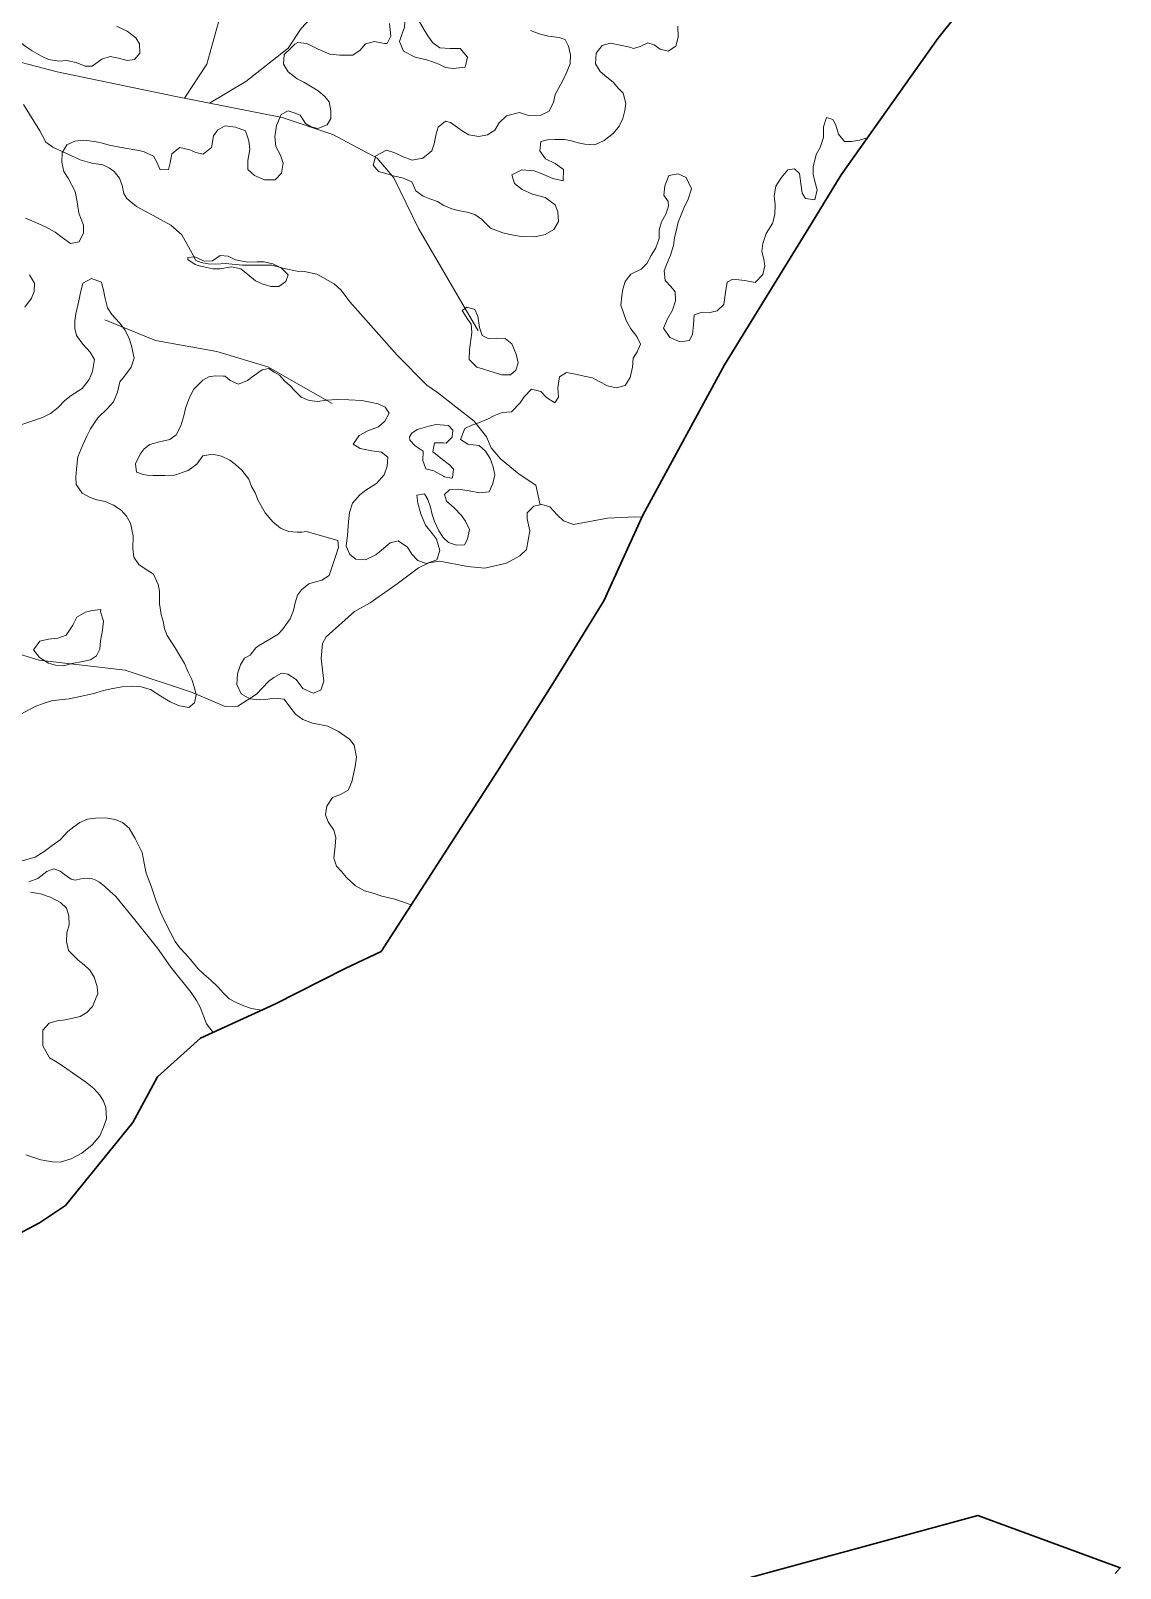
# Model space of a CAD drawing. Header units: metres. Extents: x 4652992 to 4879070, y 2074171 to 2309877.
# Drawn here: x 4654410.1 to 4654571.1, y 2308786.2 to 2309013.5 of the extents above; entities that cross this region are included whole.
import ezdxf

# ---------------------------------------------------------------- set-up
doc = ezdxf.new("R2010")
doc.units = ezdxf.units.M
doc.header["$MEASUREMENT"] = 0
doc.linetypes.add('DGN Style 3', pattern=[92.779933, 66.271381, -26.508552])
for name, color, linetype, lineweight in [('Level 1', 2, 'Continuous', 0), ('Level 20', 30, 'DGN Style 3', 0), ('Level 40', 1, 'Continuous', 0)]:
    doc.layers.add(name, color=color, linetype=linetype, lineweight=lineweight)
doc.layers.add('Limite', color=38, linetype='Continuous', lineweight=0, plot=False)

msp = doc.modelspace()

# ---------------------------------------------------------------- linework, layer by layer
at = {"layer": 'Level 1'}
for points in [[(4654449.652727, 2309046.117338, 1305), (4654448.545011, 2309043.818421, 1304), (4654446.492896, 2309037.105266, 1303), (4654444.452964, 2309032.862191, 1302), (4654440.484711, 2309024.146135, 1300.9), (4654438.378158, 2309016.524628, 1299.85), (4654436.161518, 2309008.529114, 1299), (4654432.817881, 2309003.506781, 1298.525557)], [(4654511.318447, 2309041.167189, 1325.750557), (4654497.995423, 2309037.744222, 1321.225557), (4654485.884664, 2309032.915771, 1315.800557), (4654475.765107, 2309027.933853, 1310.650557), (4654467.15332, 2309024.757301, 1306.275557), (4654463.305429, 2309023.016399, 1304.775557), (4654459.913436, 2309021.832714, 1303.800557), (4654457.356802, 2309020.470181, 1303.250557), (4654452.900599, 2309016.785911, 1302.325557), (4654450.079907, 2309013.788286, 1301.450557), (4654448.154006, 2309010.871931, 1300.050557), (4654441.891218, 2309005.991956, 1299.500557), (4654436.547376, 2309002.762751, 1298.798296)], [(4654476.234953, 2308969.123323, 1318.657733), (4654467.435702, 2308984.263286, 1307.357733), (4654463.784516, 2308991.728323, 1303.932733), (4654461.297513, 2308994.615591, 1302.157733), (4654454.764553, 2308998.147217, 1300.757733), (4654447.273931, 2309000.622819, 1299.582733), (4654431.548576, 2309003.760005, 1298.432733), (4654414.005677, 2309007.394726, 1297.232733), (4654404.54652, 2309009.843831, 1296.699424), (4654394.429732, 2309010.961918, 1295.799424), (4654392.031586, 2309011.090166, 1295.224424)], [(4654454.656238, 2308958.375438, 1315.782733), (4654445.177878, 2308963.77577, 1310.657733), (4654437.62304, 2308966.041187, 1305.007733), (4654428.558851, 2308967.702193, 1298.232733), (4654421.06438, 2308970.717625, 1296.082733)]]:
    msp.add_polyline3d(points, dxfattribs=at)
at = {"layer": 'Level 20', "linetype": 'Continuous'}
for points in [[(4654485.375605, 2308943.394155, 1326.401703), (4654484.736125, 2308946.311232, 1326.126703), (4654482.306575, 2308947.936442, 1325.601703), (4654479.52783, 2308950.176085, 1324.664203), (4654478.168121, 2308951.843006, 1324.339203), (4654477.468201, 2308953.423258, 1323.901703), (4654475.660399, 2308955.753468, 1323.326703), (4654470.20863, 2308959.995413, 1320.201703), (4654468.661189, 2308961.081757, 1319.501703), (4654464.288999, 2308965.525492, 1316.501703), (4654457.271175, 2308973.396433, 1312.301703), (4654455.969385, 2308975.116181, 1311.451703), (4654454.968134, 2308976.072766, 1310.651703), (4654452.379775, 2308977.478246, 1309.701703), (4654450.563541, 2308977.893525, 1309.339203), (4654449.465531, 2308977.935369, 1309.151703), (4654447.564119, 2308978.341322, 1308.939203), (4654445.733381, 2308978.814721, 1308.539203), (4654441.390806, 2308978.833977, 1307.014203), (4654438.901697, 2308979.090286, 1306.176703), (4654437.491981, 2308978.978586, 1305.776703), (4654436.36161, 2308978.999827, 1305.464203), (4654435.325726, 2308979.193478, 1305.101703), (4654434.516415, 2308979.53168, 1304.589203), (4654433.903438, 2308980.665372, 1303.764203), (4654432.422595, 2308983.293595, 1302.464203), (4654430.84426, 2308984.744853, 1301.939203), (4654429.294397, 2308985.577212, 1301.664203), (4654425.749356, 2308987.504155, 1300.851703), (4654424.888715, 2308988.16148, 1300.789203), (4654424.33095, 2308988.670563, 1300.626703), (4654423.880648, 2308989.407396, 1300.451703), (4654423.612534, 2308990.578867, 1300.114203), (4654423.213471, 2308991.666879, 1299.726703), (4654422.430808, 2308992.669674, 1299.389203), (4654421.760088, 2308993.175021, 1299.239203), (4654420.777241, 2308993.663455, 1299.001703), (4654419.145708, 2308993.899061, 1298.189203), (4654417.446562, 2308994.374246, 1297.464203), (4654413.361425, 2308996.284971, 1297.139203), (4654412.332998, 2308996.981614, 1296.976703), (4654411.467688, 2308998.653444, 1296.864203), (4654409.073549, 2309002.559684, 1296.714203)], [(4654444.315119, 2308916.317073, 1302.69447), (4654445.298542, 2308917.314238, 1303.46947), (4654446.064661, 2308917.876536, 1304.14447), (4654447.172251, 2308918.490955, 1304.99447), (4654448.08919, 2308918.360203, 1305.78197), (4654449.354508, 2308917.557822, 1306.39447), (4654450.334195, 2308916.249017, 1306.80697), (4654451.838577, 2308915.544254, 1307.25697), (4654452.970459, 2308915.987729, 1307.65697), (4654453.439488, 2308917.351741, 1308.56947), (4654453.051153, 2308920.698171, 1309.35697), (4654453.227984, 2308922.890841, 1310.14447), (4654453.794355, 2308923.876745, 1310.71947), (4654457.977964, 2308927.630078, 1313.74447), (4654460.292051, 2308928.932461, 1314.21947), (4654464.272387, 2308931.731673, 1316.48197), (4654467.430741, 2308934.068898, 1317.75697), (4654468.934801, 2308934.824838, 1318.33197), (4654470.594931, 2308935.086923, 1318.93197), (4654474.682272, 2308934.270067, 1320.49447), (4654477.206726, 2308934.025637, 1321.41947), (4654480.406785, 2308934.790297, 1322.75697), (4654482.416285, 2308935.858172, 1324.14447), (4654483.392503, 2308936.773481, 1324.88197), (4654483.849474, 2308939.567665, 1325.24447), (4654483.472624, 2308941.340577, 1325.43197), (4654483.469547, 2308942.208511, 1325.73197), (4654484.460177, 2308943.202645, 1326.06947), (4654485.665656, 2308943.454835, 1326.50697), (4654486.812909, 2308943.093657, 1326.86947), (4654487.915773, 2308941.899865, 1327.35697), (4654488.862402, 2308941.03128, 1327.69447), (4654490.330195, 2308940.506205, 1327.75697), (4654495.325445, 2308941.430754, 1329.15697), (4654498.394007, 2308941.550267, 1329.66947), (4654500.425836, 2308941.619492, 1330.183193)], [(4654444.315119, 2308916.317073, 1302.69447), (4654443.457728, 2308915.388951, 1302.18197), (4654440.724903, 2308913.652842, 1300.60697), (4654438.865205, 2308913.58123, 1300.00697), (4654433.871091, 2308915.705052, 1298.77572), (4654424.054144, 2308918.937661, 1298.53822), (4654411.36721, 2308920.434678, 1298.53822), (4654408.443916, 2308921.344275, 1298.53822), (4654406.916874, 2308921.544805, 1298.53822), (4654405.765673, 2308922.545918, 1298.53822), (4654404.924459, 2308923.854343, 1298.53822), (4654403.068703, 2308924.677903, 1298.53822), (4654400.112271, 2308925.004578, 1298.53822), (4654396.128578, 2308925.073451, 1298.53822), (4654387.932487, 2308924.782289, 1298.622023)], [(4654437.097545, 2308865.417093, 1305.696644), (4654436.100525, 2308866.690842, 1305.65072), (4654435.17436, 2308869.170625, 1305.59447), (4654434.631033, 2308870.120574, 1305.57572), (4654433.825635, 2308871.295279, 1305.53822), (4654430.819662, 2308875.0593, 1305.51322), (4654428.86026, 2308877.842618, 1305.48822), (4654425.519503, 2308882.070331, 1305.28822), (4654422.671941, 2308885.521436, 1305.22572), (4654421.772925, 2308886.34047, 1305.23822), (4654421.0197, 2308887.051355, 1305.33822), (4654420.538598, 2308887.43867, 1305.36322), (4654420.166826, 2308887.668818, 1305.41322), (4654419.741594, 2308887.908199, 1305.52572), (4654419.226442, 2308888.107793, 1305.52572), (4654418.446394, 2308888.214847, 1305.48822), (4654417.542377, 2308888.094393, 1305.46322), (4654416.660226, 2308887.942506, 1305.40072), (4654416.10375, 2308888.066265, 1305.33822), (4654415.095358, 2308888.738243, 1305.28822), (4654414.47333, 2308889.260526, 1305.23822), (4654413.545083, 2308889.614433, 1305.10072), (4654412.480637, 2308889.217453, 1305.03822), (4654411.182799, 2308888.141687, 1304.97572), (4654409.826727, 2308887.656783, 1304.88822)]]:
    msp.add_polyline3d(points, dxfattribs=at)
at = {"layer": 'Level 40', "color": 3}
for points in [[(4654468.276603, 2309013.591748, 1308.595793), (4654468.797834, 2309012.706268, 1308.795793), (4654469.560033, 2309011.658683, 1309.020793), (4654470.564923, 2309010.946209, 1309.270793), (4654472.096212, 2309010.839899, 1309.845793), (4654473.598449, 2309010.850376, 1310.045793), (4654474.642633, 2309009.576629, 1310.070793), (4654474.307623, 2309008.100233, 1309.795793), (4654472.533643, 2309007.871432, 1309.395793), (4654471.409106, 2309008.056622, 1309.245793), (4654470.409337, 2309008.546852, 1309.095793), (4654468.814827, 2309009.108978, 1308.920793), (4654466.919525, 2309009.569565, 1308.720793), (4654465.225899, 2309010.429322, 1308.495793), (4654464.612397, 2309011.887404, 1308.345793), (4654464.957649, 2309012.919314, 1308.270793), (4654465.367845, 2309013.992623, 1308.220793), (4654465.467007, 2309015.40888, 1308.120793), (4654465.36277, 2309015.928754, 1308.120793), (4654465.694335, 2309016.410721, 1308.170793), (4654466.036142, 2309016.448201, 1308.370793), (4654467.152113, 2309015.490825, 1308.370793), (4654468.276603, 2309013.591748, 1308.595793)], [(4654422.809024, 2309014.13975, 1301.320793), (4654424.3881, 2309013.410656, 1301.320793), (4654425.632972, 2309012.445358, 1301.320793), (4654426.183273, 2309011.516663, 1301.158293), (4654426.244099, 2309010.161215, 1300.995793), (4654425.473735, 2309009.235153, 1300.808293), (4654424.370489, 2309009.079439, 1300.683293), (4654423.094969, 2309009.408033, 1300.445793), (4654421.834278, 2309009.677522, 1300.283293), (4654420.623409, 2309009.293105, 1300.120793), (4654419.20296, 2309008.226331, 1300.133293), (4654418.168519, 2309008.251683, 1300.245793), (4654416.827689, 2309008.790011, 1300.483293), (4654415.406058, 2309009.093902, 1300.795793), (4654414.34163, 2309008.985826, 1300.983293), (4654412.767891, 2309009.23833, 1301.083293), (4654411.722116, 2309009.713586, 1301.083293), (4654410.354793, 2309010.509286, 1301.145793), (4654409.446298, 2309011.095035, 1301.158293), (4654408.630267, 2309011.716954, 1301.120793), (4654408.274056, 2309012.883836, 1300.933293), (4654408.323357, 2309014.103872, 1300.795793)], [(4654409.347615, 2308985.772022, 1299.233293), (4654410.893522, 2308985.103593, 1299.308293), (4654412.385504, 2308984.446704, 1299.408293), (4654413.745692, 2308983.705481, 1299.483293), (4654414.758386, 2308982.926082, 1299.483293), (4654415.974807, 2308982.046818, 1299.483293), (4654417.268903, 2308982.276307, 1299.758293), (4654417.903736, 2308983.603444, 1299.833293), (4654417.927486, 2308984.723736, 1299.908293), (4654417.250118, 2308986.500483, 1299.908293), (4654417.004148, 2308988.184914, 1299.933293), (4654416.668335, 2308989.719764, 1299.933293), (4654415.637439, 2308991.684702, 1299.858293), (4654415.008155, 2308992.663396, 1299.833293), (4654414.69035, 2308994.025586, 1299.833293), (4654414.773963, 2308995.414413, 1299.808293), (4654415.438775, 2308996.622596, 1299.808293), (4654416.630959, 2308997.155238, 1299.808293), (4654417.967008, 2308997.31948, 1299.808293), (4654419.55477, 2308997.092245, 1299.908293), (4654420.525415, 2308996.884532, 1300.033293), (4654421.699786, 2308996.576954, 1300.258293), (4654424.072993, 2308996.097449, 1300.583293), (4654425.807831, 2308995.810701, 1300.783293), (4654426.800358, 2308995.598668, 1300.908293), (4654428.278058, 2308994.919571, 1301.208293), (4654428.732717, 2308994.067654, 1301.695793), (4654429.228546, 2308992.899436, 1302.158293), (4654430.480989, 2308992.967338, 1302.133293), (4654430.703424, 2308993.954158, 1301.833293), (4654430.950362, 2308995.29916, 1301.170793), (4654432.141733, 2308996.218763, 1300.808293), (4654433.637924, 2308995.871177, 1300.995793), (4654434.534718, 2308995.483909, 1301.270793), (4654435.601709, 2308995.228013, 1301.458293), (4654436.811115, 2308996.227628, 1301.520793), (4654437.115392, 2308997.951752, 1301.308293), (4654437.767028, 2308998.846882, 1301.183293), (4654438.826596, 2308999.431225, 1301.270793), (4654440.385683, 2308999.237933, 1301.508293), (4654441.860605, 2308998.67125, 1301.533293), (4654442.343955, 2308997.198192, 1301.720793), (4654442.481813, 2308995.938717, 1301.895793), (4654442.19557, 2308994.294605, 1302.283293), (4654442.202081, 2308992.951369, 1302.920793), (4654443.190463, 2308992.097254, 1303.345793), (4654444.668163, 2308991.418157, 1303.770793), (4654446.248518, 2308991.443962, 1304.083293), (4654447.171638, 2308992.420871, 1303.995793), (4654447.442624, 2308993.872556, 1303.333293), (4654447.012468, 2308995.082654, 1302.933293), (4654446.346899, 2308996.370999, 1302.683293), (4654446.185449, 2308997.77529, 1302.370793), (4654446.424053, 2308999.457533, 1302.095793), (4654447.124695, 2309001.069027, 1301.908293), (4654448.151426, 2309001.63243, 1302.208293), (4654449.045442, 2309001.357576, 1302.583293), (4654449.942237, 2309000.970308, 1303.233293), (4654450.712328, 2308999.771455, 1303.583293), (4654451.552239, 2308999.256564, 1304.020793), (4654452.565579, 2308999.012129, 1304.445793), (4654453.899409, 2308999.565837, 1305.070793), (4654454.470569, 2309000.478159, 1305.220793), (4654454.481638, 2309001.649909, 1304.895793), (4654454.209655, 2309002.938037, 1304.458293), (4654453.576011, 2309003.744325, 1304.120793), (4654452.614454, 2309004.592709, 1303.970793), (4654451.443853, 2309005.262111, 1303.758293), (4654450.458823, 2309005.862954, 1303.583293), (4654449.503185, 2309006.346, 1303.458293), (4654448.174693, 2309007.410556, 1303.033293), (4654447.470412, 2309008.508965, 1302.908293), (4654447.569486, 2309009.937479, 1302.908293), (4654448.439733, 2309010.81086, 1303.233293), (4654449.15491, 2309011.494357, 1303.383293), (4654449.601372, 2309011.733474, 1303.483293), (4654450.90858, 2309011.565584, 1303.733293), (4654452.576607, 2309010.762999, 1303.858293), (4654454.310134, 2309010.002172, 1304.158293), (4654455.78977, 2309009.853184, 1304.508293), (4654457.691797, 2309009.836944, 1305.133293), (4654458.817329, 2309010.600003, 1305.808293), (4654459.592684, 2309011.549424, 1305.958293), (4654460.901286, 2309011.883052, 1306.258293), (4654462.398278, 2309011.563083, 1306.608293), (4654462.796598, 2309011.58946, 1306.958293), (4654463.316669, 2309012.649204, 1307.108293), (4654463.125744, 2309014.530004, 1307.508293)], [(4654483.952402, 2309013.507392, 1317.120793), (4654485.236579, 2309013.010203, 1317.570793), (4654486.610081, 2309012.660773, 1318.095793), (4654488.191498, 2309012.489357, 1318.245793), (4654489.073387, 2309012.189467, 1319.170793), (4654489.573951, 2309011.192434, 1319.520793), (4654489.895865, 2309009.899883, 1319.645793), (4654489.820733, 2309008.581019, 1319.720793), (4654489.15789, 2309006.887273, 1319.720793), (4654488.395242, 2309005.492988, 1319.695793), (4654487.620581, 2309004.04565, 1319.470793), (4654487.368328, 2309002.931542, 1319.295793), (4654486.724269, 2309001.567511, 1319.145793), (4654485.478309, 2309000.999701, 1318.570793), (4654483.676964, 2309000.940051, 1317.845793), (4654482.327487, 2309001.395586, 1317.720793), (4654480.430046, 2309000.911513, 1317.470793), (4654479.354435, 2308999.862285, 1317.570793), (4654478.717147, 2308998.774918, 1317.845793), (4654477.607029, 2308998.066805, 1317.945793), (4654476.326563, 2308997.840111, 1317.770793), (4654474.875748, 2308998.094834, 1317.070793), (4654474.029895, 2308998.553883, 1316.120793), (4654473.16679, 2308999.183489, 1314.895793), (4654472.155829, 2308999.900345, 1313.345793), (4654471.421795, 2309000.112985, 1312.570793), (4654470.328931, 2308999.234315, 1311.920793), (4654470.047413, 2308998.237712, 1311.770793), (4654469.711076, 2308996.752234, 1311.695793), (4654469.364257, 2308995.713976, 1311.620793), (4654468.063478, 2308994.657292, 1311.045793), (4654466.48053, 2308994.328435, 1310.595793), (4654465.143064, 2308994.837023, 1310.070793), (4654463.936201, 2308995.428918, 1309.445793), (4654462.681289, 2308995.808602, 1308.870793), (4654461.096811, 2308994.979472, 1309.095793), (4654460.731209, 2308993.611498, 1309.595793), (4654461.522243, 2308992.663575, 1310.245793), (4654462.576011, 2308992.38254, 1310.545793), (4654463.884212, 2308991.991457, 1310.795793), (4654465.05657, 2308991.740677, 1311.095793), (4654466.4233, 2308991.114584, 1311.545793), (4654467.023672, 2308989.81809, 1312.120793), (4654468.129198, 2308989.025383, 1313.320793), (4654469.105653, 2308988.649641, 1314.095793), (4654470.241975, 2308988.239703, 1314.945793), (4654471.170382, 2308987.65175, 1315.595793), (4654472.335968, 2308987.124307, 1316.095793), (4654473.29517, 2308986.919123, 1316.295793), (4654474.627395, 2308986.634145, 1316.670793), (4654475.72244, 2308986.288658, 1317.745793), (4654476.745413, 2308985.624855, 1318.395793), (4654478.062565, 2308984.286278, 1318.920793), (4654479.86762, 2308983.622045, 1319.270793), (4654480.921388, 2308983.34101, 1319.470793), (4654482.585359, 2308983.04069, 1319.895793), (4654484.587847, 2308983.001692, 1320.270793), (4654486.117505, 2308983.341948, 1320.720793), (4654487.399502, 2308984.068916, 1320.995793), (4654488.114102, 2308985.25099, 1321.170793), (4654488.000103, 2308986.721556, 1321.195793), (4654487.618129, 2308987.748843, 1321.170793), (4654486.134338, 2308988.844955, 1320.695793), (4654484.281235, 2308989.296976, 1320.270793), (4654482.713361, 2308990.021718, 1320.045793), (4654481.619846, 2308990.867478, 1319.895793), (4654481.191354, 2308992.182828, 1319.845793), (4654482.698519, 2308992.917252, 1320.045793), (4654484.505104, 2308992.753293, 1320.320793), (4654485.534847, 2308992.366152, 1320.470793), (4654487.262589, 2308991.607213, 1320.845793), (4654488.80797, 2308991.276639, 1321.370793), (4654488.848597, 2308992.936617, 1321.570793), (4654487.607227, 2308993.869627, 1321.470793), (4654486.19922, 2308994.560172, 1321.170793), (4654485.349656, 2308995.743104, 1320.895793), (4654485.49009, 2308997.103621, 1320.770793), (4654486.492099, 2308997.334258, 1320.920793), (4654487.564651, 2308997.382939, 1321.045793), (4654488.968948, 2308997.416278, 1321.170793), (4654490.034728, 2308997.188296, 1321.770793), (4654491.035207, 2308996.91866, 1322.170793), (4654491.994408, 2308996.713476, 1322.620793), (4654493.48126, 2308996.617911, 1323.670793), (4654494.857822, 2308997.269028, 1324.545793), (4654496.211891, 2308998.314313, 1325.070793), (4654497.062334, 2308999.356084, 1325.445793), (4654497.605056, 2309000.519303, 1325.795793), (4654497.92261, 2309001.675065, 1325.895793), (4654498.044261, 2309002.705866, 1325.820793), (4654497.663816, 2309004.233427, 1325.370793), (4654496.984602, 2309004.934941, 1324.620793), (4654496.193568, 2309005.882864, 1323.620793), (4654495.235897, 2309006.588321, 1322.920793), (4654494.260972, 2309007.464336, 1322.395793), (4654493.559264, 2309008.560018, 1322.045793), (4654493.694457, 2309010.144145, 1322.145793), (4654494.568924, 2309011.292022, 1322.420793), (4654495.766837, 2309011.64762, 1323.470793), (4654498.644443, 2309011.032069, 1325.070793), (4654499.165321, 2309010.865025, 1325.970793), (4654500.179342, 2309011.148715, 1326.645793), (4654501.306712, 2309011.68627, 1327.195793), (4654502.24189, 2309011.37498, 1327.870793), (4654503.104996, 2309010.745374, 1328.220793), (4654504.318631, 2309010.430142, 1328.495793), (4654505.44076, 2309011.191307, 1328.570793), (4654505.79435, 2309012.506228, 1328.570793), (4654505.716387, 2309014.135951, 1328.570793)], [(4654466.331744, 2308884.26602, 1310.146313), (4654463.92668, 2308885.109639, 1309.70697), (4654461.987383, 2308885.554313, 1309.43197), (4654460.702745, 2308885.9955, 1309.23197), (4654459.451641, 2308886.321274, 1309.10697), (4654458.119339, 2308887.099554, 1309.00697), (4654456.758778, 2308888.321194, 1308.75697), (4654456.047601, 2308889.211399, 1308.65697), (4654455.317019, 2308889.995338, 1308.55697), (4654454.928743, 2308891.158614, 1308.50697), (4654455.090096, 2308892.939454, 1308.45697), (4654455.217069, 2308894.232948, 1308.45697), (4654454.924967, 2308895.324798, 1308.43197), (4654454.050548, 2308896.517256, 1308.38197), (4654453.695806, 2308897.565118, 1308.40697), (4654453.875717, 2308898.849466, 1308.55697), (4654454.710286, 2308900.130327, 1308.73197), (4654455.885467, 2308900.585005, 1309.03197), (4654457.036816, 2308901.208229, 1309.63197), (4654457.587292, 2308902.428554, 1309.95697), (4654458.057416, 2308904.704144, 1310.18197), (4654458.256731, 2308906.094758, 1310.18197), (4654457.922239, 2308907.851647, 1310.05697), (4654457.211062, 2308908.741853, 1310.00697), (4654455.619345, 2308909.89381, 1309.83197), (4654454.012652, 2308910.664687, 1309.58197), (4654453.016535, 2308910.891597, 1309.45697), (4654451.746027, 2308911.111105, 1309.25697), (4654450.321979, 2308911.685997, 1308.93197), (4654449.264069, 2308912.471679, 1308.73197), (4654448.423184, 2308913.548724, 1308.53197), (4654447.592001, 2308914.678902, 1308.25697), (4654446.0374, 2308914.837873, 1307.70697), (4654444.848089, 2308914.604875, 1307.40697), (4654443.856399, 2308914.556972, 1307.23197), (4654442.470313, 2308914.741638, 1307.05697), (4654441.234185, 2308915.448492, 1307.03197), (4654440.557388, 2308916.826045, 1307.08197), (4654440.679933, 2308918.394352, 1307.35697), (4654441.090999, 2308919.748381, 1307.78197), (4654441.708542, 2308920.73788, 1308.28197), (4654442.556394, 2308921.194302, 1308.95697), (4654443.405093, 2308922.253483, 1309.68197), (4654443.790634, 2308922.57054, 1310.75697), (4654445.192543, 2308923.369713, 1311.28197), (4654446.666794, 2308924.266007, 1311.80697), (4654447.341703, 2308924.971547, 1312.40697), (4654448.446235, 2308926.534623, 1313.03197), (4654448.943773, 2308927.764094, 1313.53197), (4654449.210155, 2308928.923883, 1313.85697), (4654449.519773, 2308930.021392, 1314.10697), (4654450.10821, 2308930.85149, 1314.80697), (4654451.192492, 2308931.705541, 1315.55697), (4654452.401207, 2308932.044806, 1316.43197), (4654453.147611, 2308932.244706, 1317.13197), (4654454.202787, 2308932.939356, 1317.90697), (4654455.614203, 2308937.080274, 1318.73197), (4654455.480914, 2308938.144686, 1318.83197), (4654450.856763, 2308939.436893, 1317.53197), (4654450.182701, 2308939.334113, 1316.70697), (4654449.475105, 2308939.346746, 1315.93197), (4654448.185193, 2308939.459987, 1315.60697), (4654447.016132, 2308939.936015, 1315.38197), (4654445.881452, 2308940.89939, 1315.33197), (4654444.752046, 2308942.190711, 1315.38197), (4654443.719661, 2308944.013367, 1315.63197), (4654443.278447, 2308945.185788, 1315.85697), (4654442.735785, 2308946.101689, 1315.93197), (4654442.337807, 2308947.211831, 1315.93197), (4654441.323979, 2308948.537994, 1316.18197), (4654440.381646, 2308949.358518, 1316.18197), (4654439.516083, 2308950.001349, 1316.18197), (4654438.313489, 2308950.59279, 1316.13197), (4654436.999745, 2308950.874577, 1315.98197), (4654435.536043, 2308950.634176, 1315.75697), (4654434.658238, 2308949.415595, 1315.33197), (4654433.395739, 2308948.482716, 1314.98197), (4654431.358575, 2308947.793296, 1314.38197), (4654429.923979, 2308947.712296, 1313.78197), (4654428.234396, 2308947.730159, 1313.15697), (4654427.315048, 2308947.779377, 1312.33197), (4654426.732732, 2308947.879984, 1311.18197), (4654425.756019, 2308948.213161, 1310.08197), (4654425.598899, 2308949.446119, 1309.88197), (4654426.294058, 2308950.860685, 1309.80697), (4654426.882495, 2308951.690783, 1309.80697), (4654427.706515, 2308952.315751, 1309.80697), (4654429.146386, 2308952.724698, 1310.15697), (4654430.68243, 2308953.06222, 1310.60697), (4654431.622028, 2308953.722029, 1310.98197), (4654432.307485, 2308955.083462, 1311.15697), (4654432.737955, 2308956.543758, 1311.15697), (4654433.023741, 2308957.809814, 1311.05697), (4654433.530981, 2308959.092418, 1310.80697), (4654434.163501, 2308960.462997, 1310.53197), (4654435.556554, 2308961.811796, 1310.43197), (4654436.414108, 2308962.321351, 1310.55697), (4654437.372264, 2308962.484667, 1311.45697), (4654438.5563, 2308962.389719, 1312.33197), (4654438.830692, 2308962.397122, 1313.83197), (4654439.590379, 2308961.772583, 1314.45697), (4654440.802675, 2308961.234275, 1314.60697), (4654442.156074, 2308961.767781, 1314.85697), (4654442.980094, 2308962.392749, 1314.90697), (4654444.305234, 2308963.369615, 1315.05697), (4654445.316327, 2308963.523785, 1315.98197), (4654446.095418, 2308963.005513, 1316.65697), (4654446.884212, 2308962.540374, 1317.25697), (4654447.658029, 2308961.694155, 1317.88197), (4654448.460952, 2308961.007337, 1318.38197), (4654449.138596, 2308960.232544, 1318.90697), (4654450.061524, 2308959.305754, 1319.33197), (4654451.283523, 2308958.820579, 1319.73197), (4654452.563733, 2308958.654205, 1319.95697), (4654453.753044, 2308958.887204, 1320.08197), (4654455.462032, 2308958.975607, 1320.68197), (4654457.141913, 2308958.90461, 1321.20697), (4654459.033546, 2308958.797029, 1321.68197), (4654460.039365, 2308958.623252, 1321.88197), (4654461.458985, 2308958.323173, 1322.18197), (4654462.512467, 2308957.812304, 1322.40697), (4654463.064831, 2308956.949536, 1322.55697), (4654462.461418, 2308955.738358, 1322.63197), (4654461.492714, 2308954.919149, 1322.63197), (4654459.908159, 2308954.31596, 1322.53197), (4654458.641232, 2308953.657895, 1322.38197), (4654457.753726, 2308952.38618, 1322.20697), (4654458.778102, 2308951.71591, 1322.23197), (4654460.515349, 2308951.360954, 1322.45697), (4654461.954373, 2308951.167142, 1322.68197), (4654462.863172, 2308950.462031, 1322.68197), (4654462.779435, 2308949.106258, 1322.65697), (4654462.325133, 2308947.814508, 1322.30697), (4654461.216173, 2308946.526244, 1321.98197), (4654459.616643, 2308945.541976, 1321.65697), (4654458.729983, 2308944.873021, 1321.48197), (4654457.683662, 2308943.628744, 1321.10697), (4654457.219659, 2308942.283861, 1320.70697), (4654457.082984, 2308940.937233, 1320.38197), (4654456.935761, 2308938.934713, 1320.00697), (4654456.740874, 2308937.269285, 1319.63197), (4654457.287963, 2308936.078571, 1319.63197), (4654458.143824, 2308935.382607, 1319.75697), (4654459.59255, 2308935.241928, 1320.03197), (4654461.100335, 2308936.022809, 1320.30697), (4654461.934057, 2308936.70091, 1320.48197), (4654463.225662, 2308937.793189, 1320.80697), (4654464.424675, 2308938.07932, 1321.15697), (4654465.780809, 2308937.132494, 1321.15697), (4654466.409942, 2308936.092034, 1321.15697), (4654467.332871, 2308935.165244, 1321.20697), (4654468.617509, 2308934.724057, 1321.30697), (4654470.139424, 2308935.283258, 1321.63197), (4654470.55049, 2308936.637288, 1321.75697), (4654470.090718, 2308938.306203, 1321.88197), (4654469.475715, 2308939.124983, 1321.93197), (4654468.452184, 2308940.398012, 1322.10697), (4654467.77096, 2308942.050378, 1322.35697), (4654467.301486, 2308943.666159, 1322.60697), (4654467.187602, 2308944.836837, 1322.88197), (4654468.314273, 2308945.025848, 1323.40697), (4654468.813699, 2308944.172227, 1323.75697), (4654469.211677, 2308943.062085, 1323.93197), (4654469.450841, 2308941.979381, 1324.10697), (4654469.805583, 2308940.931518, 1324.20697), (4654470.429442, 2308939.563112, 1324.35697), (4654471.068278, 2308938.575786, 1324.45697), (4654471.861499, 2308937.835834, 1324.63197), (4654473.040261, 2308937.412939, 1324.83197), (4654474.200466, 2308937.486537, 1325.28197), (4654474.683028, 2308938.334928, 1325.58197), (4654474.944982, 2308939.76953, 1325.78197), (4654474.344955, 2308940.96939, 1325.78197), (4654473.792591, 2308941.832157, 1325.83197), (4654472.687017, 2308942.954932, 1325.83197), (4654471.552337, 2308943.918307, 1325.80697), (4654471.240831, 2308944.90389, 1325.85697), (4654472.021615, 2308945.591138, 1326.28197), (4654473.350336, 2308945.690431, 1326.43197), (4654474.895235, 2308945.478326, 1326.98197), (4654476.420731, 2308945.159954, 1327.25697), (4654477.865029, 2308945.294089, 1327.80697), (4654478.425207, 2308946.567547, 1327.88197), (4654478.710993, 2308947.833602, 1327.78197), (4654478.438295, 2308949.031719, 1327.60697), (4654478.006783, 2308950.257274, 1327.43197), (4654477.324712, 2308951.30688, 1327.23197), (4654476.392081, 2308952.180537, 1326.73197), (4654474.731604, 2308952.3578, 1326.05697), (4654473.601351, 2308953.046362, 1326.03197), (4654474.282381, 2308954.682608, 1326.43197), (4654475.298748, 2308955.164724, 1326.80697), (4654476.170432, 2308955.452599, 1327.23197), (4654477.711751, 2308956.118068, 1327.90697), (4654478.559603, 2308956.574489, 1328.28197), (4654479.787722, 2308957.020021, 1328.75697), (4654481.179082, 2308957.163301, 1329.15697), (4654482.456558, 2308958.47726, 1329.23197), (4654483.054697, 2308959.360492, 1329.23197), (4654484.134551, 2308960.489355, 1329.28197), (4654485.491531, 2308960.145288, 1330.43197), (4654486.308584, 2308959.23679, 1330.88197), (4654487.587948, 2308958.467657, 1331.65697), (4654488.123447, 2308959.306901, 1332.18197), (4654487.995433, 2308960.699259, 1332.28197), (4654488.233555, 2308962.302407, 1332.73197), (4654489.279029, 2308962.943924, 1333.40697), (4654490.867165, 2308962.66954, 1333.90697), (4654491.916219, 2308962.433484, 1334.15697), (4654493.124088, 2308962.169989, 1334.15697), (4654494.018757, 2308961.686558, 1334.40697), (4654495.360761, 2308960.961412, 1334.95697), (4654496.621567, 2308960.688771, 1335.33197), (4654497.936158, 2308961.009744, 1335.68197), (4654498.698385, 2308962.193484, 1335.80697), (4654499.032681, 2308963.725206, 1335.80697), (4654499.116418, 2308965.08098, 1335.63197), (4654499.724259, 2308966.017345, 1335.68197), (4654500.202393, 2308967.140549, 1335.70697), (4654499.698539, 2308968.268984, 1335.63197), (4654498.814419, 2308969.408308, 1335.50697), (4654498.108516, 2308970.62646, 1335.33197), (4654497.72024, 2308971.789735, 1335.10697), (4654497.322262, 2308972.899878, 1334.85697), (4654497.468638, 2308974.299638, 1334.45697), (4654497.590337, 2308975.265185, 1334.18197), (4654497.962595, 2308976.406682, 1333.68197), (4654498.811293, 2308977.465863, 1333.40697), (4654500.319078, 2308978.246744, 1333.23197), (4654501.181906, 2308979.084245, 1333.05697), (4654501.775618, 2308980.24229, 1332.78197), (4654502.475205, 2308981.382043, 1332.78197), (4654503.001849, 2308982.770914, 1332.60697), (4654502.960306, 2308984.038713, 1331.98197), (4654503.342266, 2308985.233343, 1331.90697), (4654503.988915, 2308986.382242, 1331.90697), (4654504.361173, 2308987.523738, 1331.88197), (4654504.328486, 2308988.241911, 1331.18197), (4654503.679948, 2308989.176104, 1330.45697), (4654503.816623, 2308990.522731, 1330.45697), (4654504.425311, 2308992.061856, 1330.63197), (4654505.783137, 2308992.32055, 1330.95697), (4654506.995433, 2308991.782242, 1330.98197), (4654507.782534, 2308990.111584, 1331.33197), (4654507.197678, 2308988.403912, 1331.80697), (4654506.705415, 2308987.502388, 1332.05697), (4654506.207877, 2308986.272917, 1332.60697), (4654505.792383, 2308985.1937, 1333.78197), (4654505.487193, 2308983.821378, 1334.73197), (4654505.269321, 2308982.927257, 1335.85697), (4654505.108814, 2308981.749176, 1336.85697), (4654504.678344, 2308980.288879, 1337.08197), (4654504.118166, 2308979.015421, 1337.15697), (4654503.712375, 2308977.989337, 1337.20697), (4654503.883625, 2308976.5347, 1337.43197), (4654504.71038, 2308975.679335, 1337.68197), (4654505.325384, 2308974.860555, 1337.85697), (4654505.410162, 2308973.530477, 1337.98197), (4654504.946158, 2308972.185593, 1338.13197), (4654504.217465, 2308970.88644, 1338.10697), (4654503.637884, 2308969.506715, 1338.10697), (4654504.536134, 2308968.145711, 1338.38197), (4654506.109293, 2308967.490247, 1338.60697), (4654507.457418, 2308967.695807, 1338.98197), (4654507.896743, 2308968.606477, 1339.10697), (4654508.04312, 2308970.006238, 1339.23197), (4654508.146261, 2308971.468278, 1339.40697), (4654509.31174, 2308971.869823, 1340.03197), (4654510.505479, 2308971.828008, 1340.63197), (4654511.535976, 2308972.088444, 1340.75697), (4654512.524084, 2308973.01392, 1341.03197), (4654512.791313, 2308974.776469, 1341.25697), (4654513.019734, 2308976.326483, 1341.30697), (4654513.857884, 2308976.729771, 1342.38197), (4654515.624237, 2308976.534215, 1343.20697), (4654517.159435, 2308976.268977, 1343.23197), (4654518.301929, 2308977.441828, 1343.13197), (4654518.587715, 2308978.707883, 1342.95697), (4654518.444724, 2308979.719161, 1342.65697), (4654518.162324, 2308980.864145, 1342.33197), (4654518.32283, 2308982.042225, 1341.93197), (4654518.806238, 2308983.493376, 1341.58197), (4654519.732553, 2308984.977624, 1341.35697), (4654520.080979, 2308986.287667, 1341.18197), (4654520.131182, 2308987.758853, 1340.98197), (4654519.983764, 2308989.044944, 1340.98197), (4654520.245718, 2308990.479546, 1340.98197), (4654521.017647, 2308991.71642, 1341.33197), (4654522.001328, 2308992.916709, 1341.63197), (4654522.959483, 2308993.080025, 1342.28197), (4654523.699767, 2308992.349219, 1342.85697), (4654523.923955, 2308990.885436, 1343.30697), (4654524.104907, 2308989.483931, 1343.85697), (4654524.614035, 2308988.683444, 1345.13197), (4654526.000121, 2308988.498777, 1345.75697), (4654526.324715, 2308989.977366, 1345.43197), (4654525.999079, 2308991.184629, 1345.00697), (4654525.759915, 2308992.267333, 1344.63197), (4654525.742204, 2308993.366585, 1344.25697), (4654526.177948, 2308995.154829, 1343.88197), (4654526.752256, 2308996.206607, 1343.70697), (4654527.245365, 2308997.710891, 1343.45697), (4654527.252333, 2308999.244357, 1343.33197), (4654527.726039, 2309000.642374, 1343.43197), (4654528.659516, 2309000.371477, 1344.83197), (4654529.106004, 2308999.527002, 1345.20697), (4654529.465174, 2308998.204326, 1345.50697), (4654530.358997, 2308997.118135, 1345.98197), (4654531.393922, 2308997.103759, 1346.53197), (4654532.573531, 2308997.283624, 1346.73197), (4654533.764524, 2308997.642651, 1346.882246)], [(4654439.776001, 2308978.595558, 1309.245793), (4654441.183294, 2308978.295087, 1309.545793), (4654442.187717, 2308977.444447, 1309.808293), (4654443.333541, 2308976.480635, 1310.145793), (4654444.327296, 2308976.074837, 1310.308293), (4654445.604492, 2308975.691501, 1310.495793), (4654446.800001, 2308975.68519, 1310.533293), (4654447.799611, 2308976.412211, 1310.520793), (4654448.16526, 2308977.41289, 1310.320793), (4654447.158171, 2308978.37474, 1309.970793), (4654445.914136, 2308979.027598, 1309.808293), (4654444.592473, 2308979.337447, 1309.558293), (4654443.556281, 2308979.309743, 1309.458293), (4654442.156989, 2308979.276583, 1309.295793), (4654440.366015, 2308979.603654, 1308.870793), (4654439.295907, 2308980.164056, 1308.245793), (4654438.09176, 2308980.255193, 1307.920793), (4654436.962053, 2308979.445308, 1307.658293), (4654435.813679, 2308979.413895, 1307.145793), (4654435.433303, 2308979.57809, 1307.095793), (4654434.34528, 2308980.059336, 1306.920793), (4654433.35025, 2308979.967523, 1306.845793), (4654433.337669, 2308979.665946, 1306.920793), (4654434.425054, 2308978.935894, 1307.020793), (4654434.991299, 2308978.732014, 1307.108293), (4654436.159618, 2308978.482566, 1307.195793), (4654437.029885, 2308978.269095, 1307.495793), (4654438.039525, 2308978.302468, 1307.920793), (4654439.776001, 2308978.595558, 1309.245793)], [(4654408.63185, 2308912.445018, 1305.13197), (4654410.753604, 2308913.563122, 1305.13197), (4654412.1116, 2308914.098359, 1305.08197), (4654413.208545, 2308914.403771, 1304.90697), (4654414.392373, 2308914.58422, 1304.73197), (4654415.788762, 2308914.727965, 1304.53197), (4654417.436504, 2308915.04823, 1304.30697), (4654419.263062, 2308915.447579, 1304.08197), (4654420.886759, 2308915.936938, 1303.93197), (4654422.259102, 2308916.249776, 1303.85697), (4654423.621748, 2308916.509309, 1303.78197), (4654424.955298, 2308916.608924, 1303.73197), (4654426.259754, 2308916.548622, 1303.68197), (4654427.82486, 2308916.11343, 1303.60697), (4654429.346124, 2308915.136004, 1303.60697), (4654430.727364, 2308914.292717, 1303.60697), (4654432.094258, 2308913.671829, 1303.65697), (4654433.475898, 2308913.433258, 1303.65697), (4654434.312193, 2308914.113559, 1303.65697), (4654434.588392, 2308915.330417, 1303.58197), (4654434.337841, 2308916.363329, 1303.48197), (4654433.903823, 2308917.592861, 1303.38197), (4654433.387571, 2308918.671651, 1303.30697), (4654432.847274, 2308919.919535, 1303.23197), (4654432.084718, 2308921.150816, 1303.15697), (4654431.462186, 2308922.247958, 1303.05697), (4654430.265213, 2308924.104055, 1302.88197), (4654429.888984, 2308925.048707, 1302.75697), (4654429.710969, 2308926.179054, 1302.43197), (4654429.397579, 2308927.167835, 1302.28197), (4654429.13773, 2308928.752156, 1301.88197), (4654429.14863, 2308930.619609, 1301.55697), (4654428.951218, 2308931.643344, 1301.40697), (4654428.237154, 2308933.141154, 1301.20697), (4654427.155357, 2308933.822775, 1301.08197), (4654426.083259, 2308934.557701, 1301.00697), (4654425.354447, 2308935.673195, 1300.98197), (4654425.205526, 2308936.963459, 1301.00697), (4654425.269566, 2308938.821736, 1301.15697), (4654424.845648, 2308940.70929, 1301.40697), (4654424.266558, 2308941.74395, 1301.55697), (4654423.489254, 2308942.592915, 1301.70697), (4654422.364016, 2308943.337017, 1301.75697), (4654421.093704, 2308943.886247, 1301.83197), (4654419.881182, 2308944.150597, 1301.90697), (4654418.900616, 2308944.484855, 1301.90697), (4654417.702841, 2308945.131521, 1301.90697), (4654416.834005, 2308946.381154, 1301.70697), (4654416.76227, 2308947.493149, 1301.65697), (4654416.869351, 2308948.684229, 1301.53197), (4654417.092812, 2308950.514978, 1301.18197), (4654417.794532, 2308952.263145, 1300.88197), (4654418.408969, 2308953.53156, 1300.70697), (4654418.941171, 2308954.649233, 1300.58197), (4654420.058313, 2308956.270688, 1300.33197), (4654421.455503, 2308957.623864, 1300.23197), (4654422.349987, 2308958.624001, 1300.28197), (4654422.940378, 2308960.061509, 1300.30697), (4654423.274768, 2308961.598202, 1300.30697), (4654423.971038, 2308962.412642, 1300.30697), (4654424.976852, 2308963.723438, 1300.33197), (4654425.388426, 2308965.081862, 1300.38197), (4654425.00795, 2308966.906934, 1300.55697), (4654424.627072, 2308968.12729, 1300.55697), (4654424.014239, 2308969.277738, 1300.55697), (4654423.21289, 2308970.295796, 1300.55697), (4654422.121796, 2308971.528826, 1300.55697), (4654421.479867, 2308972.519356, 1300.55697), (4654421.128085, 2308973.89963, 1300.55697), (4654420.920975, 2308974.87006, 1300.53197), (4654420.57889, 2308976.303639, 1300.28197), (4654419.086321, 2308976.836267, 1300.15697), (4654417.815208, 2308976.176066, 1300.15697), (4654417.408282, 2308974.541937, 1300.38197), (4654417.224015, 2308973.529127, 1300.53197), (4654416.768598, 2308971.628469, 1300.88197), (4654416.637472, 2308970.606483, 1300.95697), (4654416.646368, 2308969.450357, 1301.00697), (4654416.89692, 2308968.417446, 1301.03197), (4654417.818896, 2308967.158637, 1301.03197), (4654418.919689, 2308965.978913, 1300.98197), (4654419.542221, 2308964.881771, 1300.93197), (4654419.222178, 2308963.122679, 1300.90697), (4654418.733418, 2308961.942524, 1300.90697), (4654417.717907, 2308960.578423, 1300.90697), (4654416.103508, 2308959.537654, 1300.85697), (4654415.151235, 2308958.822399, 1300.85697), (4654414.193913, 2308957.778132, 1300.83197), (4654413.043428, 2308956.877181, 1300.83197), (4654411.844852, 2308956.314416, 1300.83197), (4654410.264597, 2308955.762575, 1300.83197), (4654408.80032, 2308955.245689, 1300.83197)], [(4654409.270803, 2308972.593249, 1299.78197), (4654410.233175, 2308973.966526, 1299.73197), (4654410.630002, 2308974.942633, 1299.65697), (4654410.683943, 2308976.142889, 1299.53197), (4654409.921387, 2308977.37417, 1299.40697)], [(4654474.94136, 2308966.307682, 1323.270793), (4654474.883498, 2308964.856661, 1323.608293), (4654476.047754, 2308963.740964, 1324.245793), (4654477.018599, 2308963.452436, 1324.433293), (4654477.96343, 2308963.16946, 1324.745793), (4654479.749038, 2308962.62572, 1325.433293), (4654480.998656, 2308962.60288, 1325.920793), (4654481.779519, 2308963.276286, 1326.083293), (4654482.136793, 2308964.365303, 1326.095793), (4654481.861397, 2308965.670663, 1325.908293), (4654481.19923, 2308967.194078, 1325.583293), (4654480.23033, 2308967.969982, 1325.233293), (4654478.986601, 2308968.018664, 1324.933293), (4654477.699192, 2308967.995371, 1324.745793), (4654476.815707, 2308968.427849, 1324.483293), (4654476.432827, 2308969.620655, 1324.170793), (4654476.207972, 2308971.26752, 1323.833293), (4654475.751967, 2308972.259139, 1323.045793), (4654474.547002, 2308972.597641, 1322.858293), (4654473.89129, 2308972.114316, 1322.883293), (4654474.704621, 2308970.775431, 1323.145793), (4654475.179265, 2308970.105027, 1323.320793), (4654475.304469, 2308968.858825, 1323.545793), (4654474.94136, 2308966.307682, 1323.270793)], [(4654466.907067, 2308952.137218, 1323.745793), (4654468.093634, 2308951.340941, 1323.858293), (4654468.053822, 2308949.964345, 1323.820793), (4654468.510604, 2308948.726248, 1323.770793), (4654469.698945, 2308948.418447, 1323.870793), (4654471.11192, 2308947.655351, 1324.070793), (4654471.270964, 2308947.512791, 1324.108293), (4654472.274171, 2308947.353116, 1324.133293), (4654472.428205, 2308947.428893, 1324.133293), (4654472.574881, 2308948.67406, 1324.045793), (4654471.976588, 2308949.290536, 1323.883293), (4654470.958353, 2308950.105224, 1323.745793), (4654469.914028, 2308950.925477, 1323.670793), (4654469.549656, 2308951.247628, 1323.658293), (4654469.792291, 2308952.553802, 1323.783293), (4654471.077477, 2308952.551246, 1324.008293), (4654471.506707, 2308952.514005, 1324.070793), (4654472.368715, 2308953.416475, 1324.045793), (4654472.468221, 2308954.454435, 1323.958293), (4654471.85563, 2308955.128278, 1323.833293), (4654470.022557, 2308955.247702, 1323.608293), (4654468.962892, 2308955.039201, 1323.595793), (4654467.589262, 2308954.653243, 1323.533293), (4654467.229013, 2308954.512818, 1323.533293), (4654466.449554, 2308953.97296, 1323.508293), (4654466.085027, 2308953.453228, 1323.520793), (4654466.161523, 2308952.948056, 1323.558293), (4654466.907067, 2308952.137218, 1323.745793)], [(4654420.445895, 2308927.586979, 1301.80697), (4654420.856579, 2308926.179882, 1301.89447), (4654420.729903, 2308924.865708, 1301.94447), (4654420.442096, 2308923.273214, 1301.95697), (4654420.308064, 2308922.071652, 1301.96947), (4654419.849139, 2308921.065448, 1301.96947), (4654418.965127, 2308920.466774, 1301.96947), (4654417.785491, 2308920.225405, 1301.93197), (4654416.263926, 2308919.931826, 1301.83197), (4654414.925559, 2308919.578732, 1301.74447), (4654413.787348, 2308919.71989, 1301.64447), (4654412.732141, 2308920.013704, 1301.55697), (4654411.410577, 2308920.826773, 1301.50697), (4654410.538337, 2308921.979667, 1301.49447), (4654411.463697, 2308923.267066, 1301.36947), (4654412.728815, 2308923.521487, 1301.38197), (4654414.11364, 2308923.671703, 1301.38197), (4654415.359169, 2308924.124356, 1301.38197), (4654416.350421, 2308925.623041, 1301.33197), (4654416.946087, 2308926.772608, 1301.33197), (4654418.223285, 2308927.553805, 1301.34447), (4654419.209968, 2308927.800705, 1301.34447), (4654420.477564, 2308927.915523, 1301.33197), (4654420.445895, 2308927.586979, 1301.80697)], [(4654444.232944, 2308868.69107, 1307.378271), (4654442.756656, 2308868.945985, 1307.33197), (4654441.466948, 2308869.388603, 1307.25697), (4654440.452639, 2308869.838649, 1307.20697), (4654439.457726, 2308870.395306, 1307.13197), (4654438.617584, 2308871.200141, 1307.05697), (4654437.796839, 2308872.111587, 1306.98197), (4654436.720092, 2308873.122218, 1306.93197), (4654435.677088, 2308874.017062, 1306.93197), (4654434.793505, 2308874.884378, 1306.93197), (4654433.992156, 2308875.902436, 1306.93197), (4654433.041085, 2308877.001327, 1306.93197), (4654432.1672, 2308877.921949, 1306.93197), (4654431.462433, 2308878.868349, 1306.93197), (4654430.806158, 2308880.081279, 1306.95697), (4654430.038953, 2308881.588265, 1306.95697), (4654429.291145, 2308883.201863, 1306.95697), (4654428.649617, 2308884.797109, 1306.93197), (4654427.90221, 2308887.015422, 1306.83197), (4654427.159451, 2308888.95803, 1306.83197), (4654426.880205, 2308890.43574, 1307.00697), (4654426.567216, 2308892.029237, 1307.05697), (4654426.007522, 2308893.170509, 1307.10697), (4654425.568456, 2308894.07103, 1307.13197), (4654424.641831, 2308895.605543, 1307.15697), (4654423.695409, 2308896.42873, 1307.15697), (4654422.57482, 2308896.897127, 1307.18197), (4654421.193179, 2308897.135698, 1307.23197), (4654419.700208, 2308897.06361, 1307.30697), (4654418.526078, 2308896.936468, 1307.30697), (4654417.39034, 2308896.417833, 1307.38197), (4654416.510604, 2308895.800013, 1307.45697), (4654415.62117, 2308895.128887, 1307.53197), (4654414.465634, 2308893.898925, 1307.60697), (4654413.271707, 2308893.060455, 1307.70697), (4654412.121221, 2308892.159503, 1307.75697), (4654410.758175, 2308891.295255, 1307.80697), (4654408.859081, 2308890.79847, 1307.80697)], [(4654410.092844, 2308886.132017, 1307.63197), (4654411.580765, 2308885.875094, 1307.75697), (4654413.126475, 2308885.333291, 1307.85697), (4654414.527112, 2308884.596615, 1307.95697), (4654415.420393, 2308883.782605, 1308.03197), (4654415.757829, 2308882.62473, 1308.10697), (4654415.790771, 2308881.299511, 1308.18197), (4654415.471129, 2308880.145135, 1308.28197), (4654415.397791, 2308878.838268, 1308.38197), (4654415.706132, 2308877.520476, 1308.45697), (4654417.14981, 2308876.116603, 1308.58197), (4654418.009348, 2308875.41838, 1308.63197), (4654418.84949, 2308874.613546, 1308.70697), (4654419.48172, 2308873.56971, 1308.80697), (4654419.949481, 2308872.22439, 1308.90697), (4654420.030914, 2308871.165701, 1308.95697), (4654419.246959, 2308869.266792, 1309.03197), (4654418.425012, 2308868.364091, 1309.05697), (4654417.438996, 2308867.764623, 1309.05697), (4654416.351749, 2308867.512517, 1309.05697), (4654415.211362, 2308867.269587, 1309.00697), (4654414.037232, 2308867.142444, 1308.98197), (4654412.824309, 2308866.802078, 1308.88197), (4654411.920127, 2308865.748636, 1308.68197), (4654411.88478, 2308863.445561, 1308.58197), (4654412.878892, 2308861.679472, 1308.58197), (4654413.820665, 2308861.131991, 1308.58197), (4654415.085927, 2308860.25375, 1308.60697), (4654416.650633, 2308859.213842, 1308.63197), (4654418.20564, 2308858.120629, 1308.65697), (4654419.451506, 2308857.135776, 1308.65697), (4654420.315693, 2308856.161848, 1308.65697), (4654420.86104, 2308855.242975, 1308.65697), (4654421.237268, 2308854.298324, 1308.65697), (4654421.318301, 2308852.634918, 1308.65697), (4654420.872983, 2308851.392282, 1308.65697), (4654420.311686, 2308850.114692, 1308.70697), (4654419.199593, 2308848.822248, 1308.70697), (4654417.652681, 2308847.549904, 1308.53197), (4654416.077075, 2308846.722359, 1308.20697), (4654414.453378, 2308846.233001, 1307.90697), (4654413.308343, 2308846.265776, 1307.38197), (4654411.607862, 2308846.559402, 1306.85697), (4654409.390728, 2308847.327103, 1306.35697)]]:
    msp.add_polyline3d(points, dxfattribs=at)
at = {"layer": 'Limite', "color": 5, "linetype": 'Continuous', "lineweight": 30}
for points in [[(4654555.774834, 2309026.85635, 1351.490768), (4654544.166446, 2309012.329414, 1347.625465), (4654529.899619, 2308992.185684, 1342.730204), (4654525.469611, 2308984.980632, 1341.602137), (4654512.638275, 2308964.110846, 1337.008187), (4654500.562936, 2308941.871986, 1330.804751), (4654494.819409, 2308929.184219, 1327.198876), (4654487.383942, 2308917.135186, 1322.433476), (4654479.099155, 2308904.029562, 1316.747817), (4654461.894092, 2308877.396677, 1303.463413), (4654456.596554, 2308874.868371, 1306.186924), (4654446.212724, 2308869.599465, 1306.096472), (4654435.1943, 2308864.543816, 1305.83978), (4654428.831231, 2308858.842811, 1306.109784), (4654425.217667, 2308852.077147, 1306.630644), (4654418.032296, 2308843.250233, 1300.975361), (4654415.24151, 2308839.82196, 1300.526107), (4654411.425732, 2308837.290399, 1300.158495), (4654404.220408, 2308833.496314, 1301.296813)], [(4654424.310338, 2308759.72915, 1308.939026), (4654550.048527, 2308794.005342, 1343.752937), (4654571.114261, 2308786.276348, 1344.844705), (4654570.367721, 2308785.443968, 1344.563482)]]:
    msp.add_polyline3d(points, dxfattribs=at)

doc.saveas('drawing.dxf')
